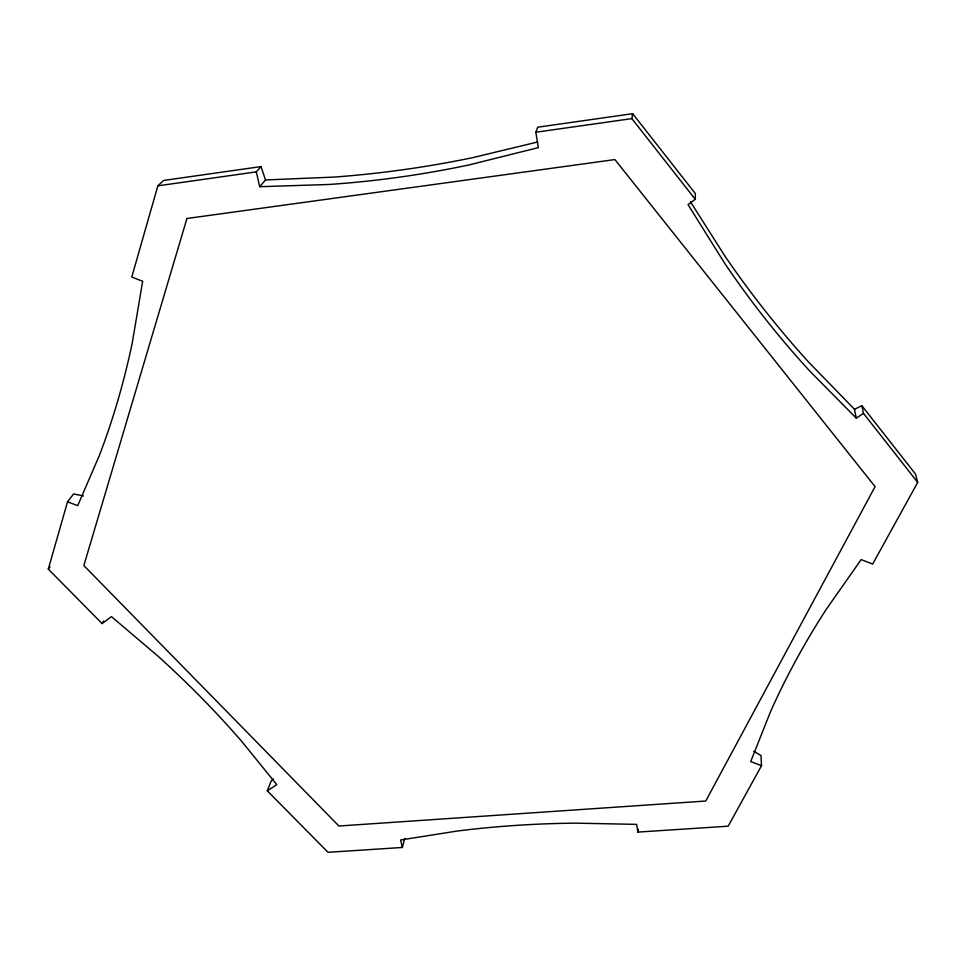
<?xml version="1.0" encoding="UTF-8"?>
<svg xmlns="http://www.w3.org/2000/svg" width="966" height="966" viewBox="0 0 966 966"><rect width="100%" height="100%" fill="white"/><g stroke="black" fill="none" stroke-linecap="round" stroke-linejoin="round"><path stroke-width="1.45" d="M690.436 201.749L724.742 255.821A3079.185 1737.472 -37.9 0 0 808.349 361.815L854.487 409.306L861.853 405.696L863.483 413.388L856.25 418.109L809.701 370.992A1894.133 1314.859 -48 0 1 724.995 263.778L688.021 204.647L695.254 199.31L695.363 193.586L632.658 113.686L537.688 127.21L535.852 132.233L538.316 147.653L468.884 164.969A2057.049 1430.96 88.1 0 1 328.802 184.482L259.697 186.704L256.292 171.876L261.013 166.587L265.505 179.954L259.697 186.704M753.782 751.367L760.991 755.509L761.51 765.7L728.159 826.196L637.874 832.088L638.043 829.094M695.254 199.31L631.849 118.613L632.658 113.686M273.487 779.019L271.192 780.951L267.316 790.852L328.029 852.314L402.375 847.46L404.706 838.403M267.316 790.852L276.807 784.621L241.428 741.043A772.474 518.38 27.4 0 0 158.122 656.276L111.464 616.622L102.094 623.577L48.3 569.119L67.535 501.801L73.585 493.916L83.39 495.944M261.013 166.587L163.544 180.461L157.844 185.846L131.774 277.049L142.654 281.263L132.342 342.435A1182.613 811.15 51 0 1 99.438 455.264L77.715 505.677L67.535 501.801M861.853 405.696L915.539 474.101L917.7 482.384L872.672 564.059L861.141 559.592L825.93 609.824A1060.064 723.437 -13.9 0 0 770.554 711.592L750.691 761.582L761.51 765.7M102.094 623.577L103.676 621.078M48.3 569.119L50.039 566.728M537.736 141.978L472.338 157.736A3575.987 1958.746 81.3 0 1 334.2 177.08L265.505 179.954M157.844 185.846L256.292 171.876M535.852 132.233L631.849 118.613M863.483 413.388L917.7 482.384M402.375 847.46L400.636 839.973L456.966 831.086A739.026 494.278 8.3 0 1 575.99 823.153L636.618 824.372L637.874 832.088M854.487 409.306L856.25 418.109M186.921 218.497L83.849 565.569L338.921 826.015L705.748 801.031L875.087 486.635L614.895 159.571L186.921 218.497"/></g></svg>
